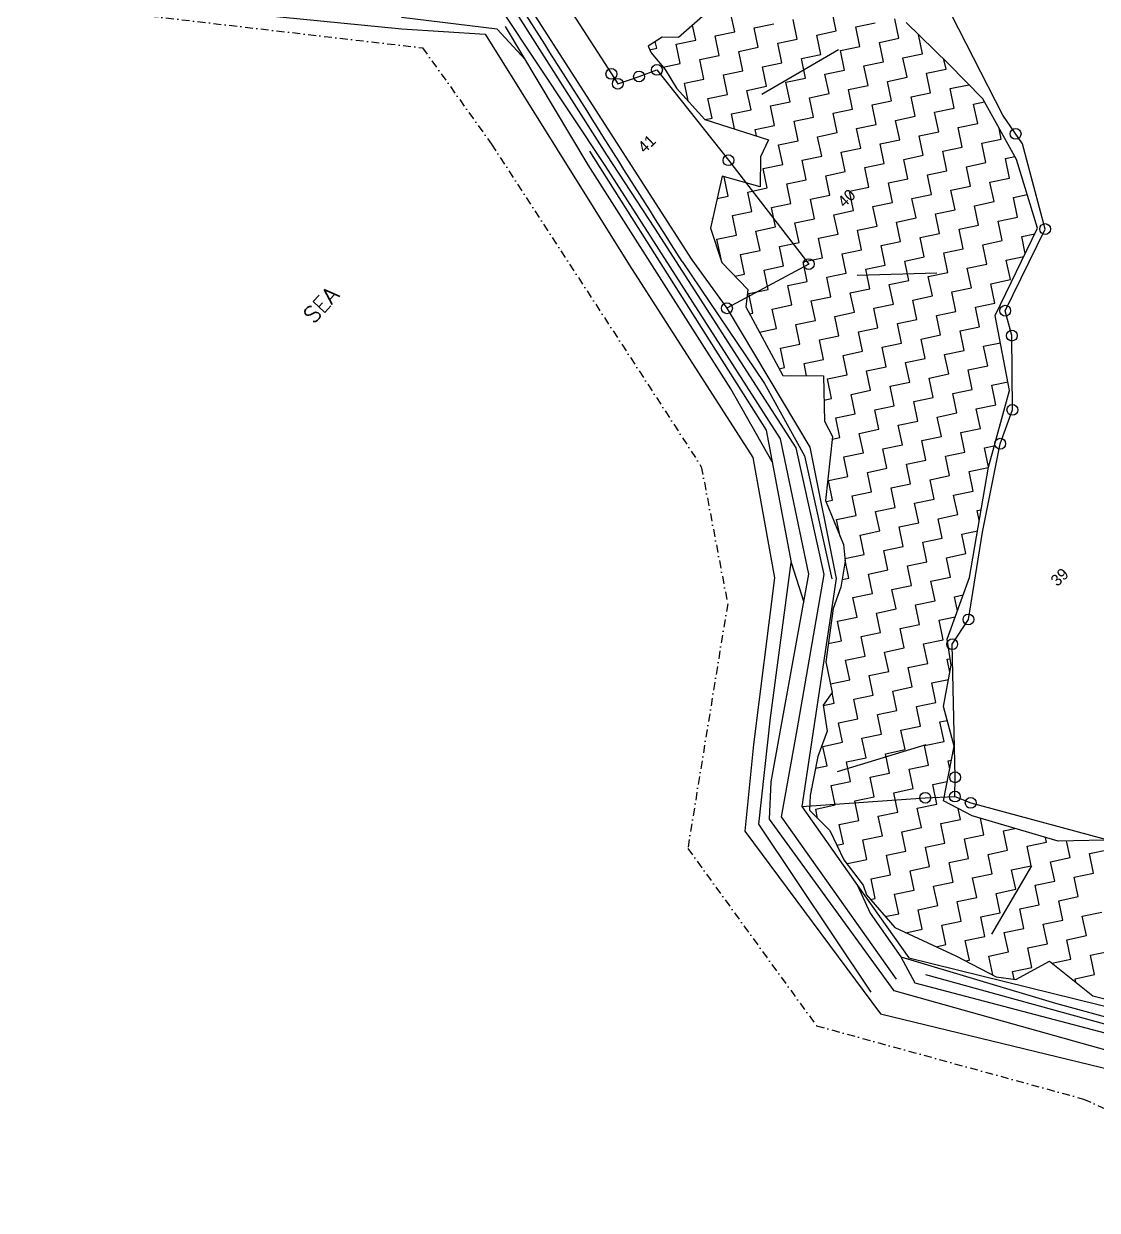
# Model space of a CAD drawing. Header units: metres. Extents: x 353942 to 357335, y 1746780 to 1749904.
# Drawn here: x 354416 to 355097, y 1747754 to 1748507 of the extents above; entities that cross this region are included whole.
import ezdxf

# ---------------------------------------------------------------- set-up
doc = ezdxf.new("R2010")
doc.units = ezdxf.units.M
doc.header["$MEASUREMENT"] = 0
doc.linetypes.add('DASHDOT', pattern=[1, 0.5, -0.25, 0, -0.25])
for name, color, linetype in [('LINE_WATER', 4, 'Continuous'), ('POLY_HATCH', 12, 'Continuous'), ('POLY_PARCEL', 6, 'Continuous'), ('POLY_WATER', 4, 'Continuous'), ('SYM_ARROW', 1, 'Continuous'), ('TEXT_MAPOUT', 7, 'Continuous'), ('TEXT_PARCEL', 7, 'Continuous'), ('V_BOUND_STREAM_LINE', 7, 'DASHDOT')]:
    doc.layers.add(name, color=color, linetype=linetype)
doc.styles.get("Standard").update_dxf_attribs({"font": 'simplex.shx'})
doc.styles.add('TEXT_MAP', font='')
doc.styles.get('TEXT_MAP').set_extended_font_data('Kruti Dev 050')

msp = doc.modelspace()

# ---------------------------------------------------------------- linework, layer by layer
for centre in [(354817.47, 1748477.27), (354788.56, 1748474.73), (354792.65, 1748468.47), (354806.14, 1748473.1), (355045.12, 1748436.68), (354862.88, 1748419.97), (355063.83, 1748376.31), (354913.86, 1748354.08), (354861.89, 1748326.07), (355038.51, 1748324.53), (355042.72, 1748308.72), (355043.05, 1748261.59), (355035.34, 1748240.12), (355015.16, 1748128.65), (355004.88, 1748112.96), (355006.73, 1748028.5), (355006.57, 1748016.29), (354987.76, 1748015.51), (355016.6, 1748012.28)]:
    msp.add_circle(centre, 3.44)
at = {"layer": 'LINE_WATER'}
for p, q in [((354452.83, 1748523.36), (354655.51, 1748503.26)), ((354723.75, 1748520.42), (354785.4, 1748423.49)), ((354716.1, 1748503.04), (354655.3, 1748510.61)), ((354784.6, 1748416.56), (354719.25, 1748514.97)), ((354655.51, 1748503.26), (354708.37, 1748499.93)), ((354733.83, 1748483.91), (354716.1, 1748503.04)), ((354773.76, 1748417.12), (354721.4, 1748504.71)), ((354708.37, 1748499.93), (354799.86, 1748353.53)), ((354774.77, 1748425.78), (354886.82, 1748248.74)), ((354785.4, 1748423.49), (354816.01, 1748376.93)), ((354864.4, 1748274.94), (354773.76, 1748417.12)), ((354895.86, 1748243.31), (354784.6, 1748416.56)), ((354816.01, 1748376.93), (354905.54, 1748237.44)), ((354799.86, 1748353.53), (354878.3, 1748231.44)), ((354833.4, 1748355.78), (354885.71, 1748278.27)), ((354885.71, 1748278.27), (354911.11, 1748232.41)), ((354890.61, 1748228.67), (354864.4, 1748274.94)), ((354886.82, 1748248.74), (354902.69, 1748164.74)), ((354913.81, 1748157.37), (354895.86, 1748243.31)), ((354878.3, 1748231.44), (354892, 1748154.99)), ((354905.54, 1748237.44), (354923.44, 1748157.24)), ((354911.11, 1748232.41), (354928.55, 1748154.37)), ((354889.47, 1748066.31), (354902.69, 1748164.74)), ((354902.69, 1748164.74), (354910.61, 1748139.63)), ((354892, 1748154.99), (354878.82, 1748049.41)), ((354890.03, 1748025.64), (354913.81, 1748157.37)), ((354923.44, 1748157.24), (354906.32, 1748058.56)), ((354882.14, 1747998.86), (354889.47, 1748066.31)), ((354906.32, 1748058.56), (354896.39, 1748003.53)), ((354878.82, 1748049.41), (354873.17, 1747994.39)), ((354888.83, 1748001.95), (354890.03, 1748025.64)), ((354953.53, 1747892.1), (354882.14, 1747998.86)), ((354968.05, 1747893.05), (354888.83, 1748001.95)), ((354896.39, 1748003.53), (354969.27, 1747900.46)), ((354873.17, 1747994.39), (354959.41, 1747878.36)), ((354972.32, 1747914.57), (354981.11, 1747898.03)), ((354987.88, 1747903.39), (355141.12, 1747861.07)), ((355132.8, 1747846.93), (354968.05, 1747893.05)), ((354981.11, 1747898.03), (355136.28, 1747857.24)), ((354959.41, 1747878.36), (355128.7, 1747837.29))]:
    msp.add_line(p, q, dxfattribs=at)
msp.add_arc((280650.54, 1701546.48), 87716.64, 32.2518777, 32.3829889, dxfattribs=at)
at = {"layer": 'POLY_HATCH'}
for p, q in [((354846.36, 1748511.15), (354831.24, 1748497.89)), ((355002.57, 1748481.09), (354975.61, 1748507.28)), ((354820.72, 1748498.02), (354811.81, 1748492.28)), ((354831.24, 1748497.89), (354820.72, 1748498.02)), ((354811.81, 1748492.28), (354813.86, 1748488.05)), ((354813.86, 1748488.05), (354822.68, 1748477.46)), ((355024.24, 1748458.97), (355002.57, 1748481.09)), ((354822.68, 1748477.46), (354829.8, 1748465.74)), ((354829.8, 1748465.74), (354847.96, 1748445.85)), ((355045.62, 1748420.51), (355024.24, 1748458.97)), ((354847.96, 1748445.85), (354888.38, 1748432.94)), ((354888.38, 1748432.94), (354883.24, 1748422.15)), ((354883.24, 1748422.15), (354882.96, 1748403.06)), ((355059.1, 1748376.79), (355045.62, 1748420.51)), ((354858.93, 1748409.89), (354851.44, 1748376.87)), ((354882.96, 1748403.06), (354858.93, 1748409.89)), ((354851.44, 1748376.87), (354858.72, 1748355.09)), ((355032.11, 1748321.56), (355059.1, 1748376.79)), ((354858.72, 1748355.09), (354875.14, 1748337.93)), ((354875.14, 1748337.93), (354873.93, 1748326.95)), ((354873.93, 1748326.95), (354897.44, 1748283.32)), ((355041.33, 1748273.9), (355032.11, 1748321.56)), ((354897.44, 1748283.32), (354923.11, 1748283.25)), ((354923.11, 1748283.25), (354923.73, 1748254.47)), ((355027.81, 1748225.18), (355041.33, 1748273.9)), ((354923.73, 1748254.47), (354928.89, 1748244.68)), ((354928.89, 1748244.68), (354924.53, 1748204.15)), ((355015.74, 1748155.3), (355027.81, 1748225.18)), ((354924.53, 1748204.15), (354935.82, 1748176.22)), ((354935.82, 1748176.22), (354936.97, 1748165.64)), ((354936.97, 1748165.64), (354934.2, 1748149.14)), ((355001.71, 1748116.1), (355015.74, 1748155.3)), ((354934.2, 1748149.14), (354929.24, 1748135.67)), ((354929.24, 1748135.67), (354924.68, 1748101.7)), ((355004.27, 1748099.7), (355001.71, 1748116.1)), ((354924.68, 1748101.7), (354928.72, 1748082.35)), ((354999.38, 1748073.51), (355004.27, 1748099.7)), ((354928.72, 1748082.35), (354923.04, 1748074.18)), ((354923.04, 1748074.18), (354925.6, 1748057.8)), ((355006.13, 1748048.28), (354999.38, 1748073.51)), ((354925.6, 1748057.8), (354919.61, 1748041.79)), ((354999.32, 1748013.55), (355006.13, 1748048.28)), ((354919.61, 1748041.79), (354914.67, 1748017.07)), ((354914.67, 1748017.07), (354914.3, 1748007.67)), ((355017.6, 1748004.05), (354999.32, 1748013.55)), ((354914.3, 1748007.67), (354927.1, 1747994.81)), ((355072.08, 1747988.05), (355017.6, 1748004.05)), ((354927.1, 1747994.81), (354936.07, 1747976.1)), ((355111.19, 1747988.83), (355072.08, 1747988.05)), ((354936.07, 1747976.1), (354948.37, 1747960.03)), ((354948.37, 1747960.03), (354950.42, 1747953.93)), ((354950.42, 1747953.93), (354968.36, 1747933.21)), ((354968.36, 1747933.21), (355007.1, 1747915.29)), ((355007.1, 1747915.29), (355032.82, 1747902.02)), ((355045.22, 1747900.34), (355066.55, 1747911.79)), ((355066.55, 1747911.79), (355094.05, 1747889.97)), ((355032.82, 1747902.02), (355045.22, 1747900.34)), ((355094.05, 1747889.97), (355137.8, 1747878.79))]:
    msp.add_line(p, q, dxfattribs=at)
at = {"layer": 'POLY_HATCH', "linetype": 'Continuous'}
for p, q in [((354866.83, 1748501.39), (354864.24, 1748513.76)), ((354906.54, 1748496.77), (354903.95, 1748509.15)), ((354931.29, 1748501.95), (354928.7, 1748514.32)), ((354971.01, 1748497.33), (354968.42, 1748509.71)), ((354842.08, 1748496.21), (354840.1, 1748505.66)), ((354854.45, 1748498.8), (354866.83, 1748501.39)), ((354879.2, 1748503.97), (354891.58, 1748506.56)), ((354881.79, 1748491.6), (354879.2, 1748503.97)), ((354918.92, 1748499.36), (354931.29, 1748501.95)), ((354943.67, 1748504.53), (354956.04, 1748507.12)), ((354946.25, 1748492.16), (354943.67, 1748504.53)), ((354817.33, 1748491.04), (354816.44, 1748495.27)), ((354829.7, 1748493.62), (354842.08, 1748496.21)), ((354832.29, 1748481.25), (354829.7, 1748493.62)), ((354857.04, 1748486.42), (354854.45, 1748498.8)), ((354894.17, 1748494.19), (354906.54, 1748496.77)), ((354896.75, 1748481.81), (354894.17, 1748494.19)), ((354921.5, 1748486.98), (354918.92, 1748499.36)), ((354958.63, 1748494.75), (354971.01, 1748497.33)), ((354961.22, 1748482.37), (354958.63, 1748494.75)), ((354985.97, 1748487.55), (354983.43, 1748499.68)), ((354812.86, 1748490.1), (354817.33, 1748491.04)), ((354844.67, 1748483.84), (354857.04, 1748486.42)), ((354869.42, 1748489.01), (354881.79, 1748491.6)), ((354872, 1748476.64), (354869.42, 1748489.01)), ((354909.13, 1748484.4), (354921.5, 1748486.98)), ((354933.88, 1748489.57), (354946.25, 1748492.16)), ((354936.47, 1748477.2), (354933.88, 1748489.57)), ((354973.59, 1748484.96), (354985.97, 1748487.55)), ((354821.42, 1748478.98), (354832.29, 1748481.25)), ((354847.25, 1748471.46), (354844.67, 1748483.84)), ((354884.38, 1748479.22), (354896.75, 1748481.81)), ((354886.97, 1748466.85), (354884.38, 1748479.22)), ((354911.72, 1748472.02), (354909.13, 1748484.4)), ((354948.84, 1748479.78), (354961.22, 1748482.37)), ((354951.43, 1748467.41), (354948.84, 1748479.78)), ((354976.18, 1748472.58), (354973.59, 1748484.96)), ((355000.93, 1748477.76), (354999.64, 1748483.94)), ((354834.88, 1748468.87), (354847.25, 1748471.46)), ((354859.63, 1748474.05), (354872, 1748476.64)), ((354862.22, 1748461.67), (354859.63, 1748474.05)), ((354899.34, 1748469.43), (354911.72, 1748472.02)), ((354924.09, 1748474.61), (354936.47, 1748477.2)), ((354926.68, 1748462.23), (354924.09, 1748474.61)), ((354963.8, 1748470), (354976.18, 1748472.58)), ((354988.56, 1748475.17), (355000.93, 1748477.76)), ((354991.14, 1748462.8), (354988.56, 1748475.17)), ((354837.24, 1748457.6), (354834.88, 1748468.87)), ((354874.59, 1748464.26), (354886.97, 1748466.85)), ((354877.18, 1748451.88), (354874.59, 1748464.26)), ((354901.93, 1748457.06), (354899.34, 1748469.43)), ((354939.05, 1748464.82), (354951.43, 1748467.41)), ((354941.64, 1748452.45), (354939.05, 1748464.82)), ((354966.39, 1748457.62), (354963.8, 1748470)), ((355003.52, 1748465.38), (355015.5, 1748467.89)), ((355006.11, 1748453.01), (355003.52, 1748465.38)), ((354849.84, 1748459.09), (354862.22, 1748461.67)), ((354852.43, 1748446.71), (354849.84, 1748459.09)), ((354889.55, 1748454.47), (354901.93, 1748457.06)), ((354914.3, 1748459.65), (354926.68, 1748462.23)), ((354916.89, 1748447.27), (354914.3, 1748459.65)), ((354954.02, 1748455.03), (354966.39, 1748457.62)), ((354978.77, 1748460.21), (354991.14, 1748462.8)), ((354981.35, 1748447.83), (354978.77, 1748460.21)), ((355018.48, 1748455.6), (355025.32, 1748457.03)), ((354864.8, 1748449.3), (354877.18, 1748451.88)), ((354866.78, 1748439.84), (354864.8, 1748449.3)), ((354892.14, 1748442.1), (354889.55, 1748454.47)), ((354929.27, 1748449.86), (354941.64, 1748452.45)), ((354931.85, 1748437.48), (354929.27, 1748449.86)), ((354956.6, 1748442.66), (354954.02, 1748455.03)), ((354993.73, 1748450.42), (355006.11, 1748453.01)), ((354996.32, 1748438.05), (354993.73, 1748450.42)), ((355021.07, 1748443.22), (355018.48, 1748455.6)), ((354848.1, 1748445.8), (354852.43, 1748446.71)), ((354879.77, 1748439.51), (354892.14, 1748442.1)), ((354904.52, 1748444.68), (354916.89, 1748447.27)), ((354907.1, 1748432.31), (354904.52, 1748444.68)), ((354944.23, 1748440.07), (354956.6, 1748442.66)), ((354968.98, 1748445.25), (354981.35, 1748447.83)), ((354971.57, 1748432.87), (354968.98, 1748445.25)), ((355008.69, 1748440.63), (355021.07, 1748443.22)), ((354880.62, 1748435.41), (354879.77, 1748439.51)), ((354919.48, 1748434.9), (354931.85, 1748437.48)), ((354922.07, 1748422.52), (354919.48, 1748434.9)), ((354946.82, 1748427.7), (354944.23, 1748440.07)), ((354983.94, 1748435.46), (354996.32, 1748438.05)), ((354986.53, 1748423.08), (354983.94, 1748435.46)), ((355011.28, 1748428.26), (355008.69, 1748440.63)), ((355023.66, 1748430.85), (355036.03, 1748433.43)), ((355036.03, 1748433.43), (355034.58, 1748440.37)), ((354894.73, 1748429.72), (354907.1, 1748432.31)), ((354897.32, 1748417.35), (354894.73, 1748429.72)), ((354934.44, 1748425.11), (354946.82, 1748427.7)), ((354959.19, 1748430.28), (354971.57, 1748432.87)), ((354961.78, 1748417.91), (354959.19, 1748430.28)), ((354998.9, 1748425.67), (355011.28, 1748428.26)), ((355026.24, 1748418.47), (355023.66, 1748430.85)), ((354909.69, 1748419.93), (354922.07, 1748422.52)), ((354912.28, 1748407.56), (354909.69, 1748419.93)), ((354937.03, 1748412.73), (354934.44, 1748425.11)), ((354974.15, 1748420.5), (354986.53, 1748423.08)), ((354976.74, 1748408.12), (354974.15, 1748420.5)), ((355001.49, 1748413.3), (354998.9, 1748425.67)), ((355013.87, 1748415.88), (355026.24, 1748418.47)), ((355038.62, 1748421.06), (355044.62, 1748422.31)), ((355041.21, 1748408.68), (355038.62, 1748421.06)), ((354884.94, 1748414.76), (354897.32, 1748417.35)), ((354887.53, 1748402.38), (354884.94, 1748414.76)), ((354924.65, 1748410.15), (354937.03, 1748412.73)), ((354949.4, 1748415.32), (354961.78, 1748417.91)), ((354951.99, 1748402.95), (354949.4, 1748415.32)), ((354989.12, 1748410.71), (355001.49, 1748413.3)), ((355016.45, 1748403.51), (355013.87, 1748415.88)), ((354862.78, 1748397.21), (354860.2, 1748409.53)), ((354899.9, 1748404.97), (354912.28, 1748407.56)), ((354902.49, 1748392.6), (354899.9, 1748404.97)), ((354927.24, 1748397.77), (354924.65, 1748410.15)), ((354964.37, 1748405.53), (354976.74, 1748408.12)), ((354966.95, 1748393.16), (354964.37, 1748405.53)), ((354991.7, 1748398.33), (354989.12, 1748410.71)), ((355004.08, 1748400.92), (355016.45, 1748403.51)), ((355028.83, 1748406.09), (355041.21, 1748408.68)), ((355031.42, 1748393.72), (355028.83, 1748406.09)), ((354855.72, 1748395.73), (354862.78, 1748397.21)), ((354875.15, 1748399.8), (354887.53, 1748402.38)), ((354877.74, 1748387.42), (354875.15, 1748399.8)), ((354914.87, 1748395.18), (354927.24, 1748397.77)), ((354939.62, 1748400.36), (354951.99, 1748402.95)), ((354942.2, 1748387.98), (354939.62, 1748400.36)), ((354979.33, 1748395.75), (354991.7, 1748398.33)), ((354981.92, 1748383.37), (354979.33, 1748395.75)), ((355006.67, 1748388.54), (355004.08, 1748400.92)), ((355043.79, 1748396.31), (355052.52, 1748398.13)), ((355046.38, 1748383.93), (355043.79, 1748396.31)), ((354890.12, 1748390.01), (354902.49, 1748392.6)), ((354892.7, 1748377.63), (354890.12, 1748390.01)), ((354917.45, 1748382.81), (354914.87, 1748395.18)), ((354954.58, 1748390.57), (354966.95, 1748393.16)), ((354957.17, 1748378.2), (354954.58, 1748390.57)), ((354994.29, 1748385.96), (355006.67, 1748388.54)), ((355019.04, 1748391.13), (355031.42, 1748393.72)), ((355021.63, 1748378.76), (355019.04, 1748391.13)), ((354852.65, 1748382.17), (354852.99, 1748382.25)), ((354852.99, 1748382.25), (354852.83, 1748383)), ((354865.36, 1748384.83), (354877.74, 1748387.42)), ((354867.95, 1748372.46), (354865.36, 1748384.83)), ((354905.08, 1748380.22), (354917.45, 1748382.81)), ((354929.83, 1748385.4), (354942.2, 1748387.98)), ((354932.42, 1748373.02), (354929.83, 1748385.4)), ((354969.54, 1748380.78), (354981.92, 1748383.37)), ((354972.13, 1748368.41), (354969.54, 1748380.78)), ((354996.88, 1748373.58), (354994.29, 1748385.96)), ((355034, 1748381.34), (355046.38, 1748383.93)), ((355036.59, 1748368.97), (355034, 1748381.34)), ((354880.33, 1748375.05), (354892.7, 1748377.63)), ((354882.91, 1748362.67), (354880.33, 1748375.05)), ((354907.67, 1748367.85), (354905.08, 1748380.22)), ((354944.79, 1748375.61), (354957.17, 1748378.2)), ((354947.38, 1748363.23), (354944.79, 1748375.61)), ((354984.5, 1748370.99), (354996.88, 1748373.58)), ((355009.25, 1748376.17), (355021.63, 1748378.76)), ((355011.84, 1748363.79), (355009.25, 1748376.17)), ((355048.97, 1748371.56), (355057.4, 1748373.32)), ((354855.58, 1748369.87), (354867.95, 1748372.46)), ((354858.16, 1748357.5), (354855.58, 1748369.87)), ((354895.29, 1748365.26), (354907.67, 1748367.85)), ((354920.04, 1748370.43), (354932.42, 1748373.02)), ((354922.63, 1748358.06), (354920.04, 1748370.43)), ((354959.75, 1748365.82), (354972.13, 1748368.41)), ((354962.34, 1748353.44), (354959.75, 1748365.82)), ((354987.09, 1748358.62), (354984.5, 1748370.99)), ((355024.22, 1748366.38), (355036.59, 1748368.97)), ((355026.8, 1748354.01), (355024.22, 1748366.38)), ((355051.24, 1748360.71), (355048.97, 1748371.56)), ((354870.54, 1748360.08), (354882.91, 1748362.67)), ((354873.13, 1748347.71), (354870.54, 1748360.08)), ((354897.88, 1748352.88), (354895.29, 1748365.26)), ((354935, 1748360.65), (354947.38, 1748363.23)), ((354937.59, 1748348.27), (354935, 1748360.65)), ((354974.72, 1748356.03), (354987.09, 1748358.62)), ((354999.47, 1748361.21), (355011.84, 1748363.79)), ((355002.05, 1748348.83), (354999.47, 1748361.21)), ((355039.18, 1748356.59), (355050.37, 1748358.93)), ((354857.93, 1748357.45), (354858.16, 1748357.5)), ((354885.5, 1748350.3), (354897.88, 1748352.88)), ((354910.25, 1748355.47), (354922.63, 1748358.06)), ((354912.84, 1748343.1), (354910.25, 1748355.47)), ((354949.97, 1748350.86), (354962.34, 1748353.44)), ((354952.55, 1748338.48), (354949.97, 1748350.86)), ((354977.3, 1748343.66), (354974.72, 1748356.03)), ((355014.43, 1748351.42), (355026.8, 1748354.01)), ((355017.02, 1748339.04), (355014.43, 1748351.42)), ((355041.77, 1748344.22), (355039.18, 1748356.59)), ((354867.01, 1748346.43), (354873.13, 1748347.71)), ((354888.09, 1748337.92), (354885.5, 1748350.3)), ((354900.46, 1748340.51), (354912.84, 1748343.1)), ((354925.22, 1748345.68), (354937.59, 1748348.27)), ((354927.8, 1748333.31), (354925.22, 1748345.68)), ((354964.93, 1748341.07), (354977.3, 1748343.66)), ((354989.68, 1748346.24), (355002.05, 1748348.83)), ((354992.27, 1748333.87), (354989.68, 1748346.24)), ((355029.39, 1748341.63), (355041.77, 1748344.22)), ((354875.71, 1748335.33), (354888.09, 1748337.92)), ((354903.05, 1748328.13), (354900.46, 1748340.51)), ((354940.18, 1748335.89), (354952.55, 1748338.48)), ((354942.77, 1748323.52), (354940.18, 1748335.89)), ((354967.52, 1748328.69), (354964.93, 1748341.07)), ((355004.64, 1748336.46), (355017.02, 1748339.04)), ((355007.23, 1748324.08), (355004.64, 1748336.46)), ((355031.98, 1748329.26), (355029.39, 1748341.63)), ((354878.3, 1748322.96), (354875.71, 1748335.33)), ((354890.68, 1748325.55), (354903.05, 1748328.13)), ((354915.43, 1748330.72), (354927.8, 1748333.31)), ((354918.01, 1748318.34), (354915.43, 1748330.72)), ((354955.14, 1748326.11), (354967.52, 1748328.69)), ((354979.89, 1748331.28), (354992.27, 1748333.87)), ((354982.48, 1748318.91), (354979.89, 1748331.28)), ((355019.6, 1748326.67), (355031.98, 1748329.26)), ((354876.3, 1748322.54), (354878.3, 1748322.96)), ((354893.26, 1748313.17), (354890.68, 1748325.55)), ((354930.39, 1748320.93), (354942.77, 1748323.52)), ((354932.98, 1748308.56), (354930.39, 1748320.93)), ((354957.73, 1748313.73), (354955.14, 1748326.11)), ((354994.85, 1748321.49), (355007.23, 1748324.08)), ((354997.44, 1748309.12), (354994.85, 1748321.49)), ((355022.19, 1748314.29), (355019.6, 1748326.67)), ((354882.56, 1748310.93), (354893.26, 1748313.17)), ((354905.64, 1748315.76), (354918.01, 1748318.34)), ((354908.23, 1748303.38), (354905.64, 1748315.76)), ((354945.35, 1748311.14), (354957.73, 1748313.73)), ((354970.1, 1748316.32), (354982.48, 1748318.91)), ((354972.69, 1748303.94), (354970.1, 1748316.32)), ((355009.82, 1748311.71), (355022.19, 1748314.29)), ((354920.6, 1748305.97), (354932.98, 1748308.56)), ((354923.19, 1748293.59), (354920.6, 1748305.97)), ((354947.94, 1748298.77), (354945.35, 1748311.14)), ((354985.07, 1748306.53), (354997.44, 1748309.12)), ((354987.65, 1748294.16), (354985.07, 1748306.53)), ((355012.4, 1748299.33), (355009.82, 1748311.71)), ((354895.85, 1748300.79), (354908.23, 1748303.38)), ((354898.44, 1748288.42), (354895.85, 1748300.79)), ((354935.56, 1748296.18), (354947.94, 1748298.77)), ((354960.32, 1748301.36), (354972.69, 1748303.94)), ((354962.9, 1748288.98), (354960.32, 1748301.36)), ((355000.03, 1748296.74), (355012.4, 1748299.33)), ((355024.78, 1748301.92), (355035.48, 1748304.16)), ((355027.37, 1748289.54), (355024.78, 1748301.92)), ((354910.81, 1748291.01), (354923.19, 1748293.59)), ((354912.43, 1748283.28), (354910.81, 1748291.01)), ((354938.15, 1748283.81), (354935.56, 1748296.18)), ((354975.28, 1748291.57), (354987.65, 1748294.16)), ((354977.87, 1748279.19), (354975.28, 1748291.57)), ((355002.62, 1748284.37), (355000.03, 1748296.74)), ((354895.07, 1748287.71), (354898.44, 1748288.42)), ((354925.78, 1748281.22), (354938.15, 1748283.81)), ((354950.53, 1748286.39), (354962.9, 1748288.98)), ((354953.11, 1748274.02), (354950.53, 1748286.39)), ((354990.24, 1748281.78), (355002.62, 1748284.37)), ((355014.99, 1748286.96), (355027.37, 1748289.54)), ((355017.58, 1748274.58), (355014.99, 1748286.96)), ((354928.36, 1748268.84), (354925.78, 1748281.22)), ((354965.49, 1748276.61), (354977.87, 1748279.19)), ((354968.08, 1748264.23), (354965.49, 1748276.61)), ((354992.83, 1748269.41), (354990.24, 1748281.78)), ((355029.95, 1748277.17), (355040.28, 1748279.33)), ((355032.54, 1748264.79), (355029.95, 1748277.17)), ((354923.45, 1748267.82), (354928.36, 1748268.84)), ((354940.74, 1748271.43), (354953.11, 1748274.02)), ((354943.33, 1748259.06), (354940.74, 1748271.43)), ((354980.45, 1748266.82), (354992.83, 1748269.41)), ((355005.2, 1748271.99), (355017.58, 1748274.58)), ((355007.79, 1748259.62), (355005.2, 1748271.99)), ((354955.7, 1748261.64), (354968.08, 1748264.23)), ((354958.29, 1748249.27), (354955.7, 1748261.64)), ((354983.04, 1748254.44), (354980.45, 1748266.82)), ((355020.17, 1748262.21), (355032.54, 1748264.79)), ((355022.75, 1748249.83), (355020.17, 1748262.21)), ((354930.95, 1748256.47), (354943.33, 1748259.06)), ((354933.54, 1748244.09), (354930.95, 1748256.47)), ((354970.67, 1748251.86), (354983.04, 1748254.44)), ((354995.42, 1748257.03), (355007.79, 1748259.62)), ((354998, 1748244.66), (354995.42, 1748257.03)), ((354945.91, 1748246.68), (354958.29, 1748249.27)), ((354948.5, 1748234.31), (354945.91, 1748246.68)), ((354973.25, 1748239.48), (354970.67, 1748251.86)), ((355010.38, 1748247.24), (355022.75, 1748249.83)), ((355012.97, 1748234.87), (355010.38, 1748247.24)), ((355035.13, 1748252.42), (355035.39, 1748252.47)), ((355035.23, 1748251.92), (355035.13, 1748252.42)), ((354928.72, 1748243.09), (354933.54, 1748244.09)), ((354960.88, 1748236.89), (354973.25, 1748239.48)), ((354985.63, 1748242.07), (354998, 1748244.66)), ((354988.22, 1748229.69), (354985.63, 1748242.07)), ((355025.34, 1748237.46), (355031.58, 1748238.76)), ((354936.13, 1748231.72), (354948.5, 1748234.31)), ((354938.71, 1748219.34), (354936.13, 1748231.72)), ((354963.46, 1748224.52), (354960.88, 1748236.89)), ((355000.59, 1748232.28), (355012.97, 1748234.87)), ((355003.18, 1748219.91), (355000.59, 1748232.28)), ((355027.86, 1748225.38), (355025.34, 1748237.46)), ((354951.09, 1748221.93), (354963.46, 1748224.52)), ((354975.84, 1748227.11), (354988.22, 1748229.69)), ((354978.43, 1748214.73), (354975.84, 1748227.11)), ((355015.55, 1748222.49), (355027.79, 1748225.05)), ((354926.34, 1748216.76), (354938.71, 1748219.34)), ((354928.93, 1748204.38), (354926.34, 1748216.76)), ((354953.68, 1748209.56), (354951.09, 1748221.93)), ((354990.8, 1748217.32), (355003.18, 1748219.91)), ((354993.39, 1748204.94), (354990.8, 1748217.32)), ((355018.14, 1748210.12), (355015.55, 1748222.49)), ((354941.3, 1748206.97), (354953.68, 1748209.56)), ((354966.05, 1748212.14), (354978.43, 1748214.73)), ((354968.64, 1748199.77), (354966.05, 1748212.14)), ((355005.77, 1748207.53), (355018.14, 1748210.12)), ((354924.79, 1748203.52), (354928.93, 1748204.38)), ((354943.89, 1748194.59), (354941.3, 1748206.97)), ((354981.01, 1748202.36), (354993.39, 1748204.94)), ((354983.6, 1748189.98), (354981.01, 1748202.36)), ((355008.35, 1748195.15), (355005.77, 1748207.53)), ((354931.51, 1748192.01), (354943.89, 1748194.59)), ((354956.26, 1748197.18), (354968.64, 1748199.77)), ((354958.85, 1748184.81), (354956.26, 1748197.18)), ((354995.98, 1748192.57), (355008.35, 1748195.15)), ((354998.56, 1748180.19), (354995.98, 1748192.57)), ((355020.73, 1748197.74), (355023.16, 1748198.25)), ((355022.01, 1748191.61), (355020.73, 1748197.74)), ((354933.74, 1748181.37), (354931.51, 1748192.01)), ((354971.23, 1748187.39), (354983.6, 1748189.98)), ((354973.81, 1748175.02), (354971.23, 1748187.39)), ((354946.48, 1748182.22), (354958.85, 1748184.81)), ((354949.06, 1748169.84), (354946.48, 1748182.22)), ((354986.19, 1748177.6), (354998.56, 1748180.19)), ((354988.78, 1748165.23), (354986.19, 1748177.6)), ((355010.94, 1748182.78), (355020.84, 1748184.85)), ((355013.53, 1748170.4), (355010.94, 1748182.78)), ((354961.44, 1748172.43), (354973.81, 1748175.02)), ((354964.03, 1748160.05), (354961.44, 1748172.43)), ((355001.15, 1748167.82), (355013.53, 1748170.4)), ((354936.79, 1748167.28), (354949.06, 1748169.84)), ((354939.28, 1748154.88), (354936.91, 1748166.19)), ((354976.4, 1748162.64), (354988.78, 1748165.23)), ((354978.99, 1748150.27), (354976.4, 1748162.64)), ((355003.74, 1748155.44), (355001.15, 1748167.82)), ((354935.01, 1748153.99), (354939.28, 1748154.88)), ((354951.65, 1748157.47), (354964.03, 1748160.05)), ((354954.24, 1748145.09), (354951.65, 1748157.47)), ((354991.36, 1748152.85), (355003.74, 1748155.44)), ((355016.11, 1748158.03), (355016.22, 1748158.05)), ((355016.17, 1748157.77), (355016.11, 1748158.03)), ((354966.61, 1748147.68), (354978.99, 1748150.27)), ((354969.2, 1748135.3), (354966.61, 1748147.68)), ((354993.95, 1748140.48), (354991.36, 1748152.85)), ((354941.86, 1748142.5), (354954.24, 1748145.09)), ((354944.45, 1748130.13), (354941.86, 1748142.5)), ((354981.58, 1748137.89), (354993.95, 1748140.48)), ((355006.33, 1748143.07), (355011.77, 1748144.2)), ((355008.18, 1748134.19), (355006.33, 1748143.07)), ((354956.83, 1748132.72), (354969.2, 1748135.3)), ((354959.41, 1748120.34), (354956.83, 1748132.72)), ((354984.16, 1748125.52), (354981.58, 1748137.89)), ((354932.08, 1748127.54), (354944.45, 1748130.13)), ((354934.66, 1748115.17), (354932.08, 1748127.54)), ((354971.79, 1748122.93), (354984.16, 1748125.52)), ((354996.54, 1748128.1), (355006.77, 1748130.24)), ((354999.13, 1748115.73), (354996.54, 1748128.1)), ((354947.04, 1748117.75), (354959.41, 1748120.34)), ((354949.63, 1748105.38), (354947.04, 1748117.75)), ((354974.38, 1748110.55), (354971.79, 1748122.93)), ((354926.25, 1748113.41), (354934.66, 1748115.17)), ((354962, 1748107.97), (354974.38, 1748110.55)), ((354986.75, 1748113.14), (354999.13, 1748115.73)), ((354989.34, 1748100.77), (354986.75, 1748113.14)), ((354937.25, 1748102.79), (354949.63, 1748105.38)), ((354939.84, 1748090.42), (354937.25, 1748102.79)), ((354964.59, 1748095.59), (354962, 1748107.97)), ((355001.71, 1748103.35), (355003.64, 1748103.76)), ((355003.43, 1748095.17), (355001.71, 1748103.35)), ((354952.21, 1748093), (354964.59, 1748095.59)), ((354976.96, 1748098.18), (354989.34, 1748100.77)), ((354979.55, 1748085.8), (354976.96, 1748098.18)), ((354927.57, 1748087.85), (354939.84, 1748090.42)), ((354954.8, 1748080.63), (354952.21, 1748093)), ((354991.93, 1748088.39), (355002.57, 1748090.62)), ((354994.51, 1748076.02), (354991.93, 1748088.39)), ((354930.05, 1748075.45), (354928.63, 1748082.23)), ((354942.43, 1748078.04), (354954.8, 1748080.63)), ((354967.18, 1748083.22), (354979.55, 1748085.8)), ((354969.76, 1748070.84), (354967.18, 1748083.22)), ((354923.07, 1748073.99), (354930.05, 1748075.45)), ((354945.01, 1748065.67), (354942.43, 1748078.04)), ((354982.14, 1748073.43), (354994.51, 1748076.02)), ((354984.73, 1748061.05), (354982.14, 1748073.43)), ((354932.64, 1748063.08), (354945.01, 1748065.67)), ((354957.39, 1748068.25), (354969.76, 1748070.84)), ((354959.98, 1748055.88), (354957.39, 1748068.25)), ((354997.1, 1748063.64), (355001.76, 1748064.61)), ((354935.22, 1748050.7), (354932.64, 1748063.08)), ((354972.35, 1748058.47), (354984.73, 1748061.05)), ((354974.94, 1748046.09), (354972.35, 1748058.47)), ((354999.69, 1748051.27), (354997.1, 1748063.64)), ((354922.85, 1748048.12), (354935.22, 1748050.7)), ((354947.6, 1748053.29), (354959.98, 1748055.88)), ((354950.19, 1748040.92), (354947.6, 1748053.29)), ((354987.31, 1748048.68), (354999.69, 1748051.27)), ((354925.44, 1748035.74), (354922.85, 1748048.12)), ((354962.56, 1748043.5), (354974.94, 1748046.09)), ((354965.15, 1748031.13), (354962.56, 1748043.5)), ((354989.9, 1748036.3), (354987.31, 1748048.68)), ((354918.1, 1748034.21), (354925.44, 1748035.74)), ((354937.81, 1748038.33), (354950.19, 1748040.92)), ((354940.4, 1748025.95), (354937.81, 1748038.33)), ((354977.53, 1748033.72), (354989.9, 1748036.3)), ((355002.28, 1748038.89), (355004.38, 1748039.33)), ((355003.31, 1748033.92), (355002.28, 1748038.89)), ((354952.77, 1748028.54), (354965.15, 1748031.13)), ((354955.36, 1748016.17), (354952.77, 1748028.54)), ((354980.11, 1748021.34), (354977.53, 1748033.72)), ((354915.4, 1748020.73), (354915.65, 1748020.78)), ((354915.65, 1748020.78), (354915.53, 1748021.36)), ((354928.02, 1748023.37), (354940.4, 1748025.95)), ((354930.61, 1748010.99), (354928.02, 1748023.37)), ((354967.74, 1748018.75), (354980.11, 1748021.34)), ((354992.49, 1748023.93), (355001.73, 1748025.86)), ((354995.08, 1748011.55), (354992.49, 1748023.93)), ((354942.99, 1748013.58), (354955.36, 1748016.17)), ((354945.57, 1748001.2), (354942.99, 1748013.58)), ((354970.32, 1748006.38), (354967.74, 1748018.75)), ((354918.24, 1748008.4), (354930.61, 1748010.99)), ((354919.48, 1748002.47), (354918.24, 1748008.4)), ((354957.95, 1748003.79), (354970.32, 1748006.38)), ((354982.7, 1748008.96), (354995.08, 1748011.55)), ((354985.29, 1747996.59), (354982.7, 1748008.96)), ((355010.04, 1748001.76), (355008.58, 1748008.73)), ((354933.2, 1747998.62), (354945.57, 1748001.2)), ((354935.79, 1747986.24), (354933.2, 1747998.62)), ((354960.54, 1747991.41), (354957.95, 1748003.79)), ((354997.66, 1747999.18), (355010.04, 1748001.76)), ((355000.25, 1747986.8), (354997.66, 1747999.18)), ((355025, 1747991.98), (355022.8, 1748002.52)), ((354948.16, 1747988.83), (354960.54, 1747991.41)), ((354972.91, 1747994), (354985.29, 1747996.59)), ((354975.5, 1747981.63), (354972.91, 1747994)), ((355012.63, 1747989.39), (355025, 1747991.98)), ((355015.21, 1747977.01), (355012.63, 1747989.39)), ((355037.38, 1747994.56), (355044.69, 1747996.09)), ((355039.96, 1747982.19), (355037.38, 1747994.56)), ((355064.71, 1747987.36), (355064.08, 1747990.4)), ((354931.62, 1747985.37), (354935.79, 1747986.24)), ((354950.75, 1747976.45), (354948.16, 1747988.83)), ((354987.87, 1747984.21), (355000.25, 1747986.8)), ((354990.46, 1747971.84), (354987.87, 1747984.21)), ((355027.59, 1747979.6), (355039.96, 1747982.19)), ((355052.34, 1747984.78), (355064.71, 1747987.36)), ((355054.93, 1747972.4), (355052.34, 1747984.78)), ((355079.68, 1747977.58), (355077.46, 1747988.16)), ((355092.05, 1747980.16), (355104.43, 1747982.75)), ((354938.37, 1747973.86), (354950.75, 1747976.45)), ((354963.12, 1747979.04), (354975.5, 1747981.63)), ((354965.71, 1747966.66), (354963.12, 1747979.04)), ((355002.84, 1747974.43), (355015.21, 1747977.01)), ((355005.42, 1747962.05), (355002.84, 1747974.43)), ((355030.18, 1747967.23), (355027.59, 1747979.6)), ((355067.3, 1747974.99), (355079.68, 1747977.58)), ((355069.89, 1747962.61), (355067.3, 1747974.99)), ((355094.64, 1747967.79), (355092.05, 1747980.16)), ((354938.6, 1747972.79), (354938.37, 1747973.86)), ((354978.09, 1747969.25), (354990.46, 1747971.84)), ((354980.67, 1747956.88), (354978.09, 1747969.25)), ((355017.8, 1747964.64), (355030.18, 1747967.23)), ((355042.55, 1747969.81), (355054.93, 1747972.4)), ((355045.14, 1747957.44), (355042.55, 1747969.81)), ((355082.26, 1747965.2), (355094.64, 1747967.79)), ((354953.34, 1747964.08), (354965.71, 1747966.66)), ((354955.92, 1747951.7), (354953.34, 1747964.08)), ((354993.05, 1747959.46), (355005.42, 1747962.05)), ((354995.64, 1747947.09), (354993.05, 1747959.46)), ((355020.39, 1747952.26), (355017.8, 1747964.64)), ((355057.51, 1747960.03), (355069.89, 1747962.61)), ((355060.1, 1747947.65), (355057.51, 1747960.03)), ((355084.85, 1747952.83), (355082.26, 1747965.2)), ((354952.89, 1747951.07), (354955.92, 1747951.7)), ((354968.3, 1747954.29), (354980.67, 1747956.88)), ((354970.89, 1747941.91), (354968.3, 1747954.29)), ((355008.01, 1747949.68), (355020.39, 1747952.26)), ((355032.76, 1747954.85), (355045.14, 1747957.44)), ((355035.35, 1747942.48), (355032.76, 1747954.85)), ((355072.48, 1747950.24), (355084.85, 1747952.83)), ((354983.26, 1747944.5), (354995.64, 1747947.09)), ((354985.85, 1747932.13), (354983.26, 1747944.5)), ((355010.6, 1747937.3), (355008.01, 1747949.68)), ((355047.73, 1747945.06), (355060.1, 1747947.65)), ((355050.31, 1747932.69), (355047.73, 1747945.06)), ((355075.06, 1747937.86), (355072.48, 1747950.24)), ((354962.36, 1747940.13), (354970.89, 1747941.91)), ((354998.22, 1747934.71), (355010.6, 1747937.3)), ((355022.97, 1747939.89), (355035.35, 1747942.48)), ((355025.56, 1747927.51), (355022.97, 1747939.89)), ((355062.69, 1747935.28), (355075.06, 1747937.86)), ((355087.44, 1747940.45), (355099.81, 1747943.04)), ((355090.03, 1747928.07), (355087.44, 1747940.45)), ((354975.41, 1747929.94), (354985.85, 1747932.13)), ((355000.81, 1747922.34), (354998.22, 1747934.71)), ((355037.94, 1747930.1), (355050.31, 1747932.69)), ((355040.52, 1747917.73), (355037.94, 1747930.1)), ((355065.28, 1747922.9), (355062.69, 1747935.28)), ((354994.64, 1747921.05), (355000.81, 1747922.34)), ((355013.19, 1747924.93), (355025.56, 1747927.51)), ((355015.77, 1747912.55), (355013.19, 1747924.93)), ((355052.9, 1747920.31), (355065.28, 1747922.9)), ((355077.65, 1747925.49), (355090.03, 1747928.07)), ((355080.24, 1747913.11), (355077.65, 1747925.49)), ((355028.15, 1747915.14), (355040.52, 1747917.73)), ((355030.66, 1747903.13), (355028.15, 1747915.14)), ((355055.49, 1747907.94), (355052.9, 1747920.31)), ((355092.61, 1747915.7), (355104.99, 1747918.29)), ((355095.2, 1747903.32), (355092.61, 1747915.7)), ((355013.38, 1747912.05), (355015.77, 1747912.55)), ((355043.11, 1747905.35), (355055.49, 1747907.94)), ((355068.09, 1747910.57), (355080.24, 1747913.11)), ((355044.13, 1747900.49), (355043.11, 1747905.35)), ((355082.83, 1747900.74), (355095.2, 1747903.32)), ((355083.29, 1747898.51), (355082.83, 1747900.74))]:
    msp.add_line(p, q, dxfattribs=at)
at = {"layer": 'POLY_PARCEL'}
for p, q in [((354754.46, 1748527.62), (354788.56, 1748474.73)), ((355037, 1748448.59), (354999.69, 1748521.22)), ((354788.56, 1748474.73), (354792.65, 1748468.47)), ((354792.65, 1748468.47), (354806.14, 1748473.1)), ((354806.14, 1748473.1), (354817.47, 1748477.27)), ((354817.47, 1748477.27), (354862.88, 1748419.97)), ((355049.39, 1748430.42), (355037, 1748448.59)), ((355063.83, 1748376.31), (355049.39, 1748430.42)), ((354862.88, 1748419.97), (354913.86, 1748354.08)), ((355038.51, 1748324.53), (355063.83, 1748376.31)), ((354913.86, 1748354.08), (354861.89, 1748326.07)), ((355042.72, 1748308.72), (355038.51, 1748324.53)), ((355043.05, 1748261.59), (355042.72, 1748308.72)), ((355035.34, 1748240.12), (355043.05, 1748261.59)), ((355024.02, 1748184.05), (355035.34, 1748240.12)), ((355015.16, 1748128.65), (355024.02, 1748184.05)), ((355004.88, 1748112.96), (355015.16, 1748128.65)), ((355006.73, 1748028.5), (355004.88, 1748112.96)), ((355006.57, 1748016.29), (355006.73, 1748028.5)), ((354909.4, 1748009.96), (354987.76, 1748015.51)), ((354987.76, 1748015.51), (355006.57, 1748016.29)), ((355006.57, 1748016.29), (355016.6, 1748012.28)), ((355016.6, 1748012.28), (355113.79, 1747986.12)), ((354944.74, 1747959.93), (354977.25, 1747913.95)), ((354977.25, 1747913.95), (355141.56, 1747873.55))]:
    msp.add_line(p, q, dxfattribs=at)
at = {"layer": 'POLY_WATER'}
for p, q in [((354728.16, 1748530.24), (354839.57, 1748356.72)), ((354839.57, 1748356.72), (354861.89, 1748326.07)), ((354861.89, 1748326.07), (354914.49, 1748237.88)), ((354914.49, 1748237.88), (354931.31, 1748154.68)), ((354931.31, 1748154.68), (354909.4, 1748009.96)), ((354909.4, 1748009.96), (354944.74, 1747959.93)), ((354944.74, 1747959.93), (354952.87, 1747942.32)), ((354952.87, 1747942.32), (354972.32, 1747914.57)), ((354972.32, 1747914.57), (355070.32, 1747885.3)), ((355070.32, 1747885.3), (355146.38, 1747864.28))]:
    msp.add_line(p, q, dxfattribs=at)
at = {"layer": 'SYM_ARROW'}
for points in [[(354884.09, 1748461.95), (354932.66, 1748490.25)], [(354944.56, 1748347.08), (354995.08, 1748348.57)], [(354932, 1748032.19), (354988.35, 1748049.41)], [(355030.04, 1747929.02), (355055.46, 1747972.43)]]:
    msp.add_lwpolyline(points, dxfattribs=at)
for points in [[(354884.11, 1748461.93), (354883.94, 1748461.86), (354884.08, 1748461.98)], [(354944.56, 1748347.05), (354944.38, 1748347.07), (354944.56, 1748347.11)], [(354932.01, 1748032.16), (354931.83, 1748032.14), (354931.99, 1748032.22)], [(355030.06, 1747929.01), (355029.95, 1747928.87), (355030.01, 1747929.04)]]:
    msp.add_solid(points, dxfattribs=at)
at = {"layer": 'V_BOUND_STREAM_LINE', "ltscale": 10}
for p, q in [((354415.62, 1748520.8), (354668.74, 1748491.26)), ((354668.74, 1748491.26), (354712.52, 1748430.22)), ((354712.52, 1748430.22), (354845.65, 1748225.56)), ((354845.65, 1748225.56), (354862.37, 1748138.6)), ((354862.37, 1748138.6), (354837.08, 1747983.4)), ((354837.08, 1747983.4), (354918.76, 1747870.89)), ((354918.76, 1747870.89), (355088.2, 1747824.41)), ((355088.2, 1747824.41), (355242.63, 1747753.84))]:
    msp.add_line(p, q, dxfattribs=at)

# ---------------------------------------------------------------- texts
at = {"layer": 'TEXT_MAPOUT'}
msp.add_text('SEA', height=10.114, rotation=46.99529, dxfattribs=at).set_placement((354599.58, 1748315.77))
at = {"layer": 'TEXT_PARCEL', "style": 'TEXT_MAP'}
for s, p in [('41', (354809.61, 1748424.06)), ('40', (354936.34, 1748389.57)), ('39', (355071.57, 1748149.17))]:
    msp.add_text(s, height=7.282, rotation=43.53875, dxfattribs=at).set_placement(p)

doc.saveas('drawing.dxf')
